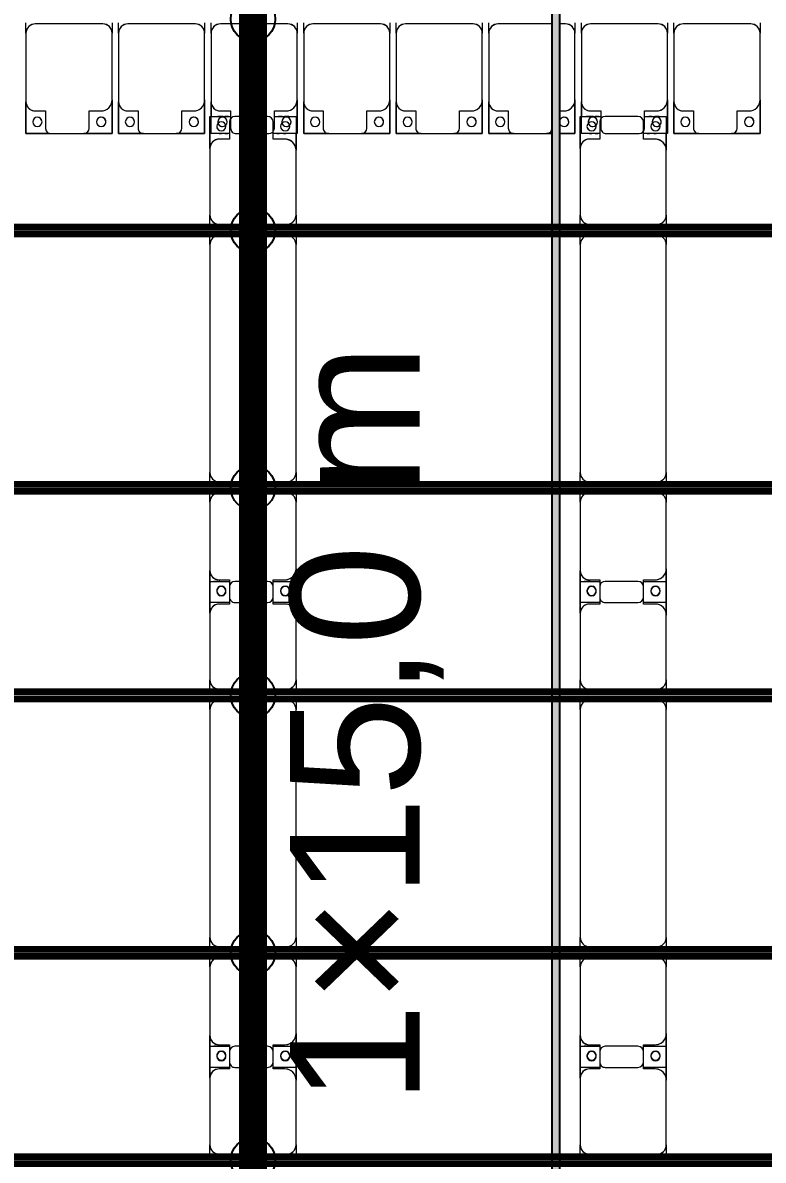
# Model space of a CAD drawing. Header units: millimetres. Extents: x -291190 to 146725, y 19759 to 185158.
# Drawn here: x -16423 to -12423, y 151050 to 157191 of the extents above; entities that cross this region are included whole.
import ezdxf

# ---------------------------------------------------------------- set-up
doc = ezdxf.new("R2010")
doc.units = ezdxf.units.MM
doc.layers.add('A-GENM', color=13, linetype='Continuous', lineweight=9)
doc.layers.add('S-BEAM', color=12, linetype='Continuous', lineweight=9)
doc.layers.add('GC-GHI CHU', color=2, linetype='Continuous')
doc.layers.add('GC-HOP 40x60 GIA CUONG', color=1, linetype='Continuous')
doc.styles.add('GC_VN', font='arial.ttf')

# ---------------------------------------------------------------- blocks, each defined once
blk = doc.blocks.new('Dải phao đi lại kèm đỡ invester - DẢI PHAO ĐI LẠI-60252-KHUNG KẾT CẤU BÈ PIN 4')
at = {"layer": 'A-GENM', "color": 7}
for p, q in [((77258.4, 1312.2), (77411.8, 1312.2)), ((77258.4, 1129.7), (77258.4, 1312.2)), ((77258.4, 1312.2), (77258.4, 1129.7)), ((77411.8, 1312.2), (77258.4, 1312.2)), ((77588.2, 1312.2), (77411.8, 1312.2)), ((77588.2, 1312.2), (77723.4, 1312.2)), ((77723.4, 1312.2), (77588.2, 1312.2)), ((77723.4, 1312.2), (77723.4, 1139.7)), ((77723.4, 1139.7), (77723.4, 1312.2)), ((77758.4, 1312.2), (77888.1, 1312.2)), ((77758.4, 1129.7), (77758.4, 1312.2)), ((77758.4, 1312.2), (77758.4, 1129.7)), ((77831.6, 1312.2), (77819.4, 1312.2)), ((77868.8, 1312.2), (77855.3, 1312.2)), ((78088.2, 1312.2), (77911.8, 1312.2)), ((78124.6, 1312.2), (78223.4, 1312.2)), ((78149.1, 1312.2), (78133.8, 1312.2)), ((78180.3, 1312.2), (78167.8, 1312.2)), ((78223.4, 1312.2), (78223.4, 1139.7)), ((78258.4, 1312.2), (78341.4, 1312.2)), ((78258.4, 1129.7), (78258.4, 1312.2)), ((78258.4, 1312.2), (78258.4, 1129.7)), ((78341.4, 1312.2), (78258.4, 1312.2)), ((78381.4, 1312.2), (78411.8, 1312.2)), ((78411.8, 1312.2), (78381.4, 1312.2)), ((78588.2, 1312.2), (78411.8, 1312.2)), ((78588.2, 1312.2), (78723.4, 1312.2)), ((78723.4, 1312.2), (78588.2, 1312.2)), ((78723.4, 1312.2), (78723.4, 1139.7)), ((78723.4, 1139.7), (78723.4, 1312.2)), ((78758.4, 1312.2), (78911.8, 1312.2)), ((78758.4, 1129.7), (78758.4, 1312.2)), ((78758.4, 1312.2), (78758.4, 1129.7)), ((78911.8, 1312.2), (78758.4, 1312.2)), ((79088.2, 1312.2), (78911.8, 1312.2)), ((79088.2, 1312.2), (79223.4, 1312.2)), ((79223.4, 1312.2), (79088.2, 1312.2)), ((79223.4, 1312.2), (79223.4, 1139.7)), ((79223.4, 1139.7), (79223.4, 1312.2)), ((79258.4, 1312.2), (79411.8, 1312.2)), ((79258.4, 1129.7), (79258.4, 1312.2)), ((79258.4, 1312.2), (79258.4, 1129.7)), ((79411.8, 1312.2), (79258.4, 1312.2)), ((79588.2, 1312.2), (79411.8, 1312.2)), ((79588.2, 1312.2), (79723.4, 1312.2)), ((79723.4, 1312.2), (79588.2, 1312.2)), ((79723.4, 1312.2), (79723.4, 1139.7)), ((79723.4, 1139.7), (79723.4, 1312.2)), ((79758.4, 1312.2), (79888.1, 1312.2)), ((79758.4, 1129.7), (79758.4, 1312.2)), ((79758.4, 1312.2), (79758.4, 1129.7)), ((79831.6, 1312.2), (79819.4, 1312.2)), ((79868.8, 1312.2), (79855.3, 1312.2)), ((80088.2, 1312.2), (79911.8, 1312.2)), ((80124.6, 1312.2), (80223.4, 1312.2)), ((80149.1, 1312.2), (80133.8, 1312.2)), ((80180.3, 1312.2), (80167.8, 1312.2)), ((80223.4, 1312.2), (80223.4, 1139.7)), ((80258.4, 1312.2), (80411.8, 1312.2)), ((80258.4, 1129.7), (80258.4, 1312.2)), ((80258.4, 1312.2), (80258.4, 1129.7)), ((80411.8, 1312.2), (80258.4, 1312.2)), ((80588.2, 1312.2), (80411.8, 1312.2)), ((80588.2, 1312.2), (80723.4, 1312.2)), ((80723.4, 1312.2), (80588.2, 1312.2)), ((80723.4, 1312.2), (80723.4, 1139.7)), ((80723.4, 1139.7), (80723.4, 1312.2)), ((80758.4, 1312.2), (80911.8, 1312.2)), ((80758.4, 1129.7), (80758.4, 1312.2)), ((80758.4, 1312.2), (80758.4, 1129.7)), ((80911.8, 1312.2), (80758.4, 1312.2)), ((81088.2, 1312.2), (80911.8, 1312.2)), ((81096, 1312.2), (81223.4, 1312.2)), ((81223.4, 1312.2), (81096, 1312.2)), ((81223.4, 1312.2), (81223.4, 1139.7)), ((81223.4, 1139.7), (81223.4, 1312.2)), ((77381.8, 1282.2), (77381.8, 1189.7)), ((77618.2, 1189.7), (77618.2, 1282.2)), ((77881.8, 1282.2), (77881.8, 1189.7)), ((78118.2, 1189.7), (78118.2, 1282.2)), ((78381.8, 1282.2), (78381.8, 1189.7)), ((78618.2, 1189.7), (78618.2, 1282.2)), ((78881.8, 1282.2), (78881.8, 1189.7)), ((79118.2, 1189.7), (79118.2, 1282.2)), ((79381.8, 1282.2), (79381.8, 1189.7)), ((79618.2, 1189.7), (79618.2, 1282.2)), ((79881.8, 1282.2), (79881.8, 1189.7)), ((80118.2, 1189.7), (80118.2, 1282.2)), ((80381.8, 1282.2), (80381.8, 1189.7)), ((80618.2, 1189.7), (80618.2, 1282.2)), ((80881.8, 1282.2), (80881.8, 1189.7)), ((81118.2, 1189.7), (81118.2, 1282.2)), ((77381.8, 1189.7), (77318.4, 1189.7)), ((77673.4, 1189.7), (77618.2, 1189.7)), ((77881.8, 1189.7), (77818.4, 1189.7)), ((78173.4, 1189.7), (78118.2, 1189.7)), ((78223.4, 1139.7), (78223.4, 1219.7)), ((78341.4, 1189.7), (78318.4, 1189.7)), ((78673.4, 1189.7), (78618.2, 1189.7)), ((78881.8, 1189.7), (78818.4, 1189.7)), ((79173.4, 1189.7), (79118.2, 1189.7)), ((79381.8, 1189.7), (79318.4, 1189.7)), ((79673.4, 1189.7), (79618.2, 1189.7)), ((79881.8, 1189.7), (79818.4, 1189.7)), ((80173.4, 1189.7), (80118.2, 1189.7)), ((80223.4, 1139.7), (80223.4, 1219.7)), ((80381.8, 1189.7), (80318.4, 1189.7)), ((80673.4, 1189.7), (80618.2, 1189.7)), ((80881.8, 1189.7), (80818.4, 1189.7)), ((81173.4, 1189.7), (81118.2, 1189.7)), ((77258.4, 1129.7), (77258.4, 769.7)), ((77723.4, 769.7), (77723.4, 1139.7)), ((77758.4, 1129.7), (77758.4, 769.7)), ((78223.4, 769.7), (78223.4, 1139.7)), ((78258.4, 1129.7), (78258.4, 769.7)), ((78723.4, 769.7), (78723.4, 1139.7)), ((78758.4, 1129.7), (78758.4, 769.7)), ((79223.4, 769.7), (79223.4, 1139.7)), ((79258.4, 1129.7), (79258.4, 769.7)), ((79723.4, 769.7), (79723.4, 1139.7)), ((79758.4, 1129.7), (79758.4, 769.7)), ((80223.4, 769.7), (80223.4, 1139.7)), ((80258.4, 1129.7), (80258.4, 769.7)), ((80723.4, 769.7), (80723.4, 1139.7)), ((80758.4, 1129.7), (80758.4, 769.7)), ((81223.4, 769.7), (81223.4, 1139.7)), ((77258.4, 713.3), (77258.4, 769.7)), ((77258.4, 713.3), (77258.4, 769.7)), ((77723.4, 769.7), (77723.4, 713.3)), ((77723.4, 769.7), (77723.4, 713.3)), ((77758.4, 713.3), (77758.4, 769.7)), ((77758.4, 713.3), (77758.4, 769.7)), ((78223.4, 769.7), (78223.4, 713.3)), ((78223.4, 769.7), (78223.4, 713.3)), ((78258.4, 713.3), (78258.4, 769.7)), ((78258.4, 713.3), (78258.4, 769.7)), ((78723.4, 769.7), (78723.4, 713.3)), ((78723.4, 769.7), (78723.4, 713.3)), ((78758.4, 713.3), (78758.4, 769.7)), ((78758.4, 713.3), (78758.4, 769.7)), ((79223.4, 769.7), (79223.4, 713.3)), ((79223.4, 769.7), (79223.4, 713.3)), ((79258.4, 713.3), (79258.4, 769.7)), ((79258.4, 713.3), (79258.4, 769.7)), ((79723.4, 769.7), (79723.4, 713.3)), ((79723.4, 769.7), (79723.4, 713.3)), ((79758.4, 713.3), (79758.4, 769.7)), ((79758.4, 713.3), (79758.4, 769.7)), ((80223.4, 769.7), (80223.4, 713.3)), ((80223.4, 769.7), (80223.4, 713.3)), ((80258.4, 713.3), (80258.4, 769.7)), ((80258.4, 713.3), (80258.4, 769.7)), ((80723.4, 769.7), (80723.4, 713.3)), ((80723.4, 769.7), (80723.4, 713.3)), ((80758.4, 713.3), (80758.4, 769.7)), ((80758.4, 713.3), (80758.4, 769.7)), ((81223.4, 769.7), (81223.4, 713.3)), ((81223.4, 769.7), (81223.4, 713.3)), ((77308.4, 719.7), (77673.4, 719.7)), ((77808.4, 719.7), (78173.4, 719.7)), ((78308.4, 719.7), (78341.4, 719.7)), ((78381.4, 719.7), (78673.4, 719.7)), ((78808.4, 719.7), (79173.4, 719.7)), ((79308.4, 719.7), (79673.4, 719.7)), ((79808.4, 719.7), (80173.4, 719.7)), ((80308.4, 719.7), (80673.4, 719.7)), ((80808.4, 719.7), (81173.4, 719.7))]:
    blk.add_line(p, q, dxfattribs=at)
for centre, radius, start, end in [((77411.8, 1282.2), 30, 90, 180), ((77411.8, 1282.2), 30, 105, 165), ((77411.8, 1282.2), 30, 135, 165), ((77411.8, 1282.2), 30, 135, 165), ((77411.8, 1282.2), 30, 105, 120), ((77411.8, 1282.2), 30, 105, 120), ((77588.2, 1282.2), 30, 360, 90), ((77588.2, 1282.2), 30, 60, 75), ((77588.2, 1282.2), 30, 15, 75), ((77588.2, 1282.2), 30, 60, 75), ((77588.2, 1282.2), 30, 15, 30), ((77588.2, 1282.2), 30, 15, 30), ((77911.8, 1282.2), 30, 90, 180), ((77911.8, 1282.2), 30, 150, 165), ((78088.2, 1282.2), 30, 360, 90), ((78411.8, 1282.2), 30, 90, 180), ((78411.8, 1282.2), 30, 105, 165), ((78411.8, 1282.2), 30, 135, 165), ((78411.8, 1282.2), 30, 135, 165), ((78411.8, 1282.2), 30, 105, 120), ((78411.8, 1282.2), 30, 105, 120), ((78588.2, 1282.2), 30, 360, 90), ((78588.2, 1282.2), 30, 60, 75), ((78588.2, 1282.2), 30, 15, 75), ((78588.2, 1282.2), 30, 60, 75), ((78588.2, 1282.2), 30, 15, 30), ((78588.2, 1282.2), 30, 15, 30), ((78911.8, 1282.2), 30, 90, 180), ((78911.8, 1282.2), 30, 105, 165), ((78911.8, 1282.2), 30, 135, 165), ((78911.8, 1282.2), 30, 135, 165), ((78911.8, 1282.2), 30, 105, 120), ((78911.8, 1282.2), 30, 105, 120), ((79088.2, 1282.2), 30, 360, 90), ((79088.2, 1282.2), 30, 60, 75), ((79088.2, 1282.2), 30, 15, 75), ((79088.2, 1282.2), 30, 60, 75), ((79088.2, 1282.2), 30, 15, 30), ((79088.2, 1282.2), 30, 15, 30), ((79411.8, 1282.2), 30, 90, 180), ((79411.8, 1282.2), 30, 105, 165), ((79411.8, 1282.2), 30, 135, 165), ((79411.8, 1282.2), 30, 135, 165), ((79411.8, 1282.2), 30, 105, 120), ((79411.8, 1282.2), 30, 105, 120), ((79588.2, 1282.2), 30, 360, 90), ((79588.2, 1282.2), 30, 60, 75), ((79588.2, 1282.2), 30, 15, 75), ((79588.2, 1282.2), 30, 60, 75), ((79588.2, 1282.2), 30, 15, 30), ((79588.2, 1282.2), 30, 15, 30), ((79911.8, 1282.2), 30, 90, 180), ((79911.8, 1282.2), 30, 150, 165), ((80088.2, 1282.2), 30, 360, 90), ((80411.8, 1282.2), 30, 90, 180), ((80411.8, 1282.2), 30, 105, 165), ((80411.8, 1282.2), 30, 135, 165), ((80411.8, 1282.2), 30, 135, 165), ((80411.8, 1282.2), 30, 105, 120), ((80411.8, 1282.2), 30, 105, 120), ((80588.2, 1282.2), 30, 360, 90), ((80588.2, 1282.2), 30, 60, 75), ((80588.2, 1282.2), 30, 15, 75), ((80588.2, 1282.2), 30, 60, 75), ((80588.2, 1282.2), 30, 15, 30), ((80588.2, 1282.2), 30, 15, 30), ((80911.8, 1282.2), 30, 90, 180), ((80911.8, 1282.2), 30, 105, 165), ((80911.8, 1282.2), 30, 135, 165), ((80911.8, 1282.2), 30, 135, 165), ((80911.8, 1282.2), 30, 105, 120), ((80911.8, 1282.2), 30, 105, 120), ((81088.2, 1282.2), 30, 75, 90), ((81088.2, 1282.2), 30, 360, 74.96055), ((81088.2, 1282.2), 30, 60, 74.96055), ((81088.2, 1282.2), 30, 15, 74.96055), ((81088.2, 1282.2), 30, 60, 74.96055), ((81088.2, 1282.2), 30, 15, 30), ((81088.2, 1282.2), 30, 15, 30), ((77316.8, 1248.6), 25, 90, 270), ((77316.8, 1248.6), 25, 90, 255), ((77316.8, 1248.6), 25, 270, 90), ((77316.8, 1248.6), 25, 0, 90), ((77316.8, 1248.6), 25, 300, 345), ((77661.8, 1248.6), 25, 90, 270), ((77661.8, 1248.6), 25, 90, 180), ((77661.8, 1248.6), 25, 195, 255), ((77661.8, 1248.6), 25, 270, 90), ((77661.8, 1248.6), 25, 270, 90), ((77816.8, 1248.6), 25, 90, 270), ((77816.8, 1248.6), 25, 90, 210), ((77816.8, 1248.6), 25, 270, 90), ((77816.8, 1248.6), 25, 0, 90), ((78161.8, 1248.6), 25, 90, 270), ((78161.8, 1248.6), 25, 90, 180), ((78161.8, 1248.6), 25, 270, 90), ((78161.8, 1248.6), 25, 345, 90), ((78316.8, 1248.6), 25, 90, 270), ((78316.8, 1248.6), 25, 90, 255), ((78316.8, 1248.6), 25, 15, 90), ((78316.8, 1248.6), 25, 15, 90), ((78316.8, 1248.6), 25, 270, 345), ((78316.8, 1248.6), 25, 300, 345), ((78661.8, 1248.6), 25, 90, 270), ((78661.8, 1248.6), 25, 90, 180), ((78661.8, 1248.6), 25, 195, 255), ((78661.8, 1248.6), 25, 270, 90), ((78661.8, 1248.6), 25, 270, 90), ((78816.8, 1248.6), 25, 90, 270), ((78816.8, 1248.6), 25, 90, 255), ((78816.8, 1248.6), 25, 270, 90), ((78816.8, 1248.6), 25, 0, 90), ((78816.8, 1248.6), 25, 300, 345), ((79161.8, 1248.6), 25, 90, 270), ((79161.8, 1248.6), 25, 90, 180), ((79161.8, 1248.6), 25, 195, 255), ((79161.8, 1248.6), 25, 270, 90), ((79161.8, 1248.6), 25, 270, 90), ((79316.8, 1248.6), 25, 90, 270), ((79316.8, 1248.6), 25, 90, 255), ((79316.8, 1248.6), 25, 270, 90), ((79316.8, 1248.6), 25, 0, 90), ((79316.8, 1248.6), 25, 300, 345), ((79661.8, 1248.6), 25, 90, 270), ((79661.8, 1248.6), 25, 90, 180), ((79661.8, 1248.6), 25, 195, 255), ((79661.8, 1248.6), 25, 270, 90), ((79661.8, 1248.6), 25, 270, 90), ((79816.8, 1248.6), 25, 90, 270), ((79816.8, 1248.6), 25, 90, 210), ((79816.8, 1248.6), 25, 270, 90), ((79816.8, 1248.6), 25, 0, 90), ((80161.8, 1248.6), 25, 90, 270), ((80161.8, 1248.6), 25, 90, 180), ((80161.8, 1248.6), 25, 270, 90), ((80161.8, 1248.6), 25, 345, 90), ((80316.8, 1248.6), 25, 90, 270), ((80316.8, 1248.6), 25, 90, 255), ((80316.8, 1248.6), 25, 270, 90), ((80316.8, 1248.6), 25, 0, 90), ((80316.8, 1248.6), 25, 300, 345), ((80661.8, 1248.6), 25, 90, 270), ((80661.8, 1248.6), 25, 90, 180), ((80661.8, 1248.6), 25, 195, 255), ((80661.8, 1248.6), 25, 270, 90), ((80661.8, 1248.6), 25, 270, 90), ((80816.8, 1248.6), 25, 90, 270), ((80816.8, 1248.6), 25, 90, 255), ((80816.8, 1248.6), 25, 270, 90), ((80816.8, 1248.6), 25, 0, 90), ((80816.8, 1248.6), 25, 300, 345), ((81161.8, 1248.6), 25, 90, 270), ((81161.8, 1248.6), 25, 90, 180), ((81161.8, 1248.6), 25, 195, 255), ((81161.8, 1248.6), 25, 270, 90), ((81161.8, 1248.6), 25, 270, 90), ((77318.4, 1129.7), 60, 90, 180), ((77318.4, 1129.7), 60, 90, 150), ((77318.4, 1129.7), 60, 135, 150), ((77318.4, 1129.7), 60, 135, 150), ((77316.8, 1248.6), 25, 270, 285), ((77673.4, 1139.7), 50, 0, 90), ((77673.4, 1139.7), 50, 45, 90), ((77673.4, 1139.7), 50, 15, 90), ((77673.4, 1139.7), 50, 45, 90), ((77818.4, 1129.7), 60, 90, 180), ((77818.4, 1129.7), 60, 90, 150), ((77818.4, 1129.7), 60, 135, 150), ((77818.4, 1129.7), 60, 135, 150), ((78173.4, 1139.7), 50, 0, 90), ((78173.4, 1139.7), 50, 45, 90), ((78173.4, 1139.7), 50, 15, 90), ((78173.4, 1139.7), 50, 45, 90), ((78318.4, 1129.7), 60, 90, 180), ((78318.4, 1129.7), 60, 90, 150), ((78318.4, 1129.7), 60, 135, 150), ((78318.4, 1129.7), 60, 135, 150), ((78316.8, 1248.6), 25, 270, 285), ((78673.4, 1139.7), 50, 0, 90), ((78673.4, 1139.7), 50, 45, 90), ((78673.4, 1139.7), 50, 15, 90), ((78673.4, 1139.7), 50, 45, 90), ((78818.4, 1129.7), 60, 90, 180), ((78818.4, 1129.7), 60, 90, 150), ((78818.4, 1129.7), 60, 135, 150), ((78818.4, 1129.7), 60, 135, 150), ((78816.8, 1248.6), 25, 270, 285), ((79173.4, 1139.7), 50, 0, 90), ((79173.4, 1139.7), 50, 45, 90), ((79173.4, 1139.7), 50, 15, 90), ((79173.4, 1139.7), 50, 45, 90), ((79318.4, 1129.7), 60, 90, 180), ((79318.4, 1129.7), 60, 90, 150), ((79318.4, 1129.7), 60, 135, 150), ((79318.4, 1129.7), 60, 135, 150), ((79316.8, 1248.6), 25, 270, 285), ((79673.4, 1139.7), 50, 0, 90), ((79673.4, 1139.7), 50, 45, 90), ((79673.4, 1139.7), 50, 15, 90), ((79673.4, 1139.7), 50, 45, 90), ((79818.4, 1129.7), 60, 90, 180), ((79818.4, 1129.7), 60, 90, 150), ((79818.4, 1129.7), 60, 135, 150), ((79818.4, 1129.7), 60, 135, 150), ((80173.4, 1139.7), 50, 0, 90), ((80173.4, 1139.7), 50, 45, 90), ((80173.4, 1139.7), 50, 15, 90), ((80173.4, 1139.7), 50, 45, 90), ((80318.4, 1129.7), 60, 90, 180), ((80318.4, 1129.7), 60, 90, 150), ((80318.4, 1129.7), 60, 135, 150), ((80318.4, 1129.7), 60, 135, 150), ((80316.8, 1248.6), 25, 270, 285), ((80673.4, 1139.7), 50, 0, 90), ((80673.4, 1139.7), 50, 45, 90), ((80673.4, 1139.7), 50, 15, 90), ((80673.4, 1139.7), 50, 45, 90), ((80818.4, 1129.7), 60, 90, 180), ((80818.4, 1129.7), 60, 90, 150), ((80818.4, 1129.7), 60, 135, 150), ((80818.4, 1129.7), 60, 135, 150), ((80816.8, 1248.6), 25, 270, 285), ((81173.4, 1139.7), 50, 0, 90), ((81173.4, 1139.7), 50, 45, 90), ((81173.4, 1139.7), 50, 15, 90), ((81173.4, 1139.7), 50, 45, 90), ((77308.4, 769.7), 50, 180, 270), ((77308.4, 769.7), 50, 195, 270), ((77673.4, 769.7), 50, 270, 0), ((77673.4, 769.7), 50, 270, 345), ((77808.4, 769.7), 50, 180, 270), ((77808.4, 769.7), 50, 195, 270), ((78173.4, 769.7), 50, 270, 0), ((78173.4, 769.7), 50, 270, 345), ((78308.4, 769.7), 50, 180, 270), ((78308.4, 769.7), 50, 195, 270), ((78673.4, 769.7), 50, 270, 0), ((78673.4, 769.7), 50, 270, 345), ((78808.4, 769.7), 50, 180, 270), ((78808.4, 769.7), 50, 195, 270), ((79173.4, 769.7), 50, 270, 0), ((79173.4, 769.7), 50, 270, 345), ((79308.4, 769.7), 50, 180, 270), ((79308.4, 769.7), 50, 195, 270), ((79673.4, 769.7), 50, 270, 0), ((79673.4, 769.7), 50, 270, 345), ((79808.4, 769.7), 50, 180, 270), ((79808.4, 769.7), 50, 195, 270), ((80173.4, 769.7), 50, 270, 0), ((80173.4, 769.7), 50, 270, 345), ((80308.4, 769.7), 50, 180, 270), ((80308.4, 769.7), 50, 195, 270), ((80673.4, 769.7), 50, 270, 0), ((80673.4, 769.7), 50, 270, 345), ((80808.4, 769.7), 50, 180, 270), ((80808.4, 769.7), 50, 195, 270), ((81173.4, 769.7), 50, 270, 0), ((81173.4, 769.7), 50, 270, 345)]:
    blk.add_arc(centre, radius, start, end, dxfattribs=at)
blk = doc.blocks.new('Dai phao do pin - DẢI PHAO ĐỠ PIN-51784-KHUNG KẾT CẤU BÈ PIN 4')
at = {"layer": 'A-GENM', "color": 7}
for p, q in [((-1312.2, 241.6), (-1129.7, 241.6)), ((-1312.2, 124.6), (-1312.2, 241.6)), ((-1312.2, 202.3), (-1312.2, 179.3)), ((-1129.7, 241.6), (-1219.7, 241.6)), ((-779.7, 241.6), (-1129.7, 241.6)), ((-779.7, 241.6), (-716.7, 241.6)), ((-779.7, 241.6), (-716.7, 241.6)), ((-729.7, -173.4), (-729.7, 191.6)), ((-676.7, 241.6), (-620.3, 241.6)), ((-676.7, 241.6), (-620.3, 241.6)), ((-670.3, 191.6), (-670.3, -173.4)), ((610.3, 241.6), (-620.3, 241.6)), ((610.3, 241.6), (673.3, 241.6)), ((610.3, 241.6), (673.3, 241.6)), ((660.3, -173.4), (660.3, 191.6)), ((713.3, 241.6), (769.7, 241.6)), ((713.3, 241.6), (769.7, 241.6)), ((719.7, 191.6), (719.7, -173.4)), ((1129.7, 241.6), (769.7, 241.6)), ((1129.7, 241.6), (1312.2, 241.6)), ((1312.2, 241.6), (1129.7, 241.6)), ((1197.8, 241.6), (1380.3, 241.6)), ((1197.8, 116.2), (1197.8, 241.6)), ((1380.3, 241.6), (1197.8, 241.6)), ((1312.2, 241.6), (1312.2, 116.2)), ((1730.3, 241.6), (1380.3, 241.6)), ((1730.3, 241.6), (1793.3, 241.6)), ((1730.3, 241.6), (1793.3, 241.6)), ((1780.3, -173.4), (1780.3, 191.6)), ((1833.3, 241.6), (1889.7, 241.6)), ((1833.3, 241.6), (1889.7, 241.6)), ((1839.7, 191.6), (1839.7, -173.4)), ((3120.3, 241.6), (1889.7, 241.6)), ((3120.3, 241.6), (3183.3, 241.6)), ((3120.3, 241.6), (3183.3, 241.6)), ((3170.3, -173.4), (3170.3, 191.6)), ((3223.3, 241.6), (3279.7, 241.6)), ((3223.3, 241.6), (3279.7, 241.6)), ((3229.7, 191.6), (3229.7, -173.4)), ((3639.7, 241.6), (3279.7, 241.6)), ((3639.7, 241.6), (3822.2, 241.6)), ((3822.2, 241.6), (3639.7, 241.6)), ((3707.8, 241.6), (3890.3, 241.6)), ((3707.8, 116.2), (3707.8, 241.6)), ((3890.3, 241.6), (3707.8, 241.6)), ((3822.2, 241.6), (3822.2, 116.2)), ((4240.3, 241.6), (3890.3, 241.6)), ((4240.3, 241.6), (4303.3, 241.6)), ((4240.3, 241.6), (4303.3, 241.6)), ((4290.3, -173.4), (4290.3, 191.6)), ((-1312.2, 166.1), (-1312.2, 147.6)), ((-1189.7, 181.6), (-1189.7, 118.2)), ((1189.7, 118.2), (1189.7, 181.6)), ((1320.3, 181.6), (1320.3, 118.2)), ((3699.7, 118.2), (3699.7, 181.6)), ((3830.3, 181.6), (3830.3, 118.2)), ((-1312.2, 88.2), (-1312.2, -88.2)), ((-1189.7, 118.2), (-1282.2, 118.2)), ((1282.2, 118.2), (1189.7, 118.2)), ((1197.8, 88.2), (1197.8, -88.2)), ((1320.3, 118.2), (1227.8, 118.2)), ((1312.2, -88.2), (1312.2, 88.2)), ((3792.2, 118.2), (3699.7, 118.2)), ((3707.8, 88.2), (3707.8, -88.2)), ((3830.3, 118.2), (3737.8, 118.2)), ((3822.2, -88.2), (3822.2, 88.2)), ((-1312.2, -223.4), (-1312.2, -111.9)), ((-1282.2, -118.2), (-1189.7, -118.2)), ((-1189.7, -118.2), (-1189.7, -173.4)), ((1189.7, -173.4), (1189.7, -118.2)), ((1189.7, -118.2), (1282.2, -118.2)), ((1197.8, -223.4), (1197.8, -116.2)), ((1227.8, -118.2), (1320.3, -118.2)), ((1312.2, -116.2), (1312.2, -223.4)), ((1320.3, -118.2), (1320.3, -173.4)), ((3699.7, -173.4), (3699.7, -118.2)), ((3699.7, -118.2), (3792.2, -118.2)), ((3707.8, -223.4), (3707.8, -116.2)), ((3737.8, -118.2), (3830.3, -118.2)), ((3822.2, -116.2), (3822.2, -223.4)), ((3830.3, -118.2), (3830.3, -173.4)), ((-1312.2, -122.9), (-1312.2, -143.5)), ((-1312.2, -151.7), (-1312.2, -189.3)), ((1197.8, -169.2), (1197.8, -202)), ((3707.8, -169.2), (3707.8, -202)), ((-1139.7, -223.4), (-1312.2, -223.4)), ((-1312.2, -223.4), (-1139.7, -223.4)), ((-1139.7, -223.4), (-779.7, -223.4)), ((-716.7, -223.4), (-779.7, -223.4)), ((-716.7, -223.4), (-779.7, -223.4)), ((-620.3, -223.4), (-676.7, -223.4)), ((-620.3, -223.4), (-676.7, -223.4)), ((-620.3, -223.4), (610.3, -223.4)), ((673.3, -223.4), (610.3, -223.4)), ((673.3, -223.4), (610.3, -223.4)), ((769.7, -223.4), (713.3, -223.4)), ((769.7, -223.4), (713.3, -223.4)), ((769.7, -223.4), (1139.7, -223.4)), ((1312.2, -223.4), (1139.7, -223.4)), ((1139.7, -223.4), (1312.2, -223.4)), ((1370.3, -223.4), (1197.8, -223.4)), ((1197.8, -223.4), (1370.3, -223.4)), ((1370.3, -223.4), (1730.3, -223.4)), ((1793.3, -223.4), (1730.3, -223.4)), ((1793.3, -223.4), (1730.3, -223.4)), ((1889.7, -223.4), (1833.3, -223.4)), ((1889.7, -223.4), (1833.3, -223.4)), ((1889.7, -223.4), (3120.3, -223.4)), ((3183.3, -223.4), (3120.3, -223.4)), ((3183.3, -223.4), (3120.3, -223.4)), ((3279.7, -223.4), (3223.3, -223.4)), ((3279.7, -223.4), (3223.3, -223.4)), ((3279.7, -223.4), (3649.7, -223.4)), ((3822.2, -223.4), (3649.7, -223.4)), ((3649.7, -223.4), (3822.2, -223.4)), ((3880.3, -223.4), (3707.8, -223.4)), ((3707.8, -223.4), (3880.3, -223.4)), ((3880.3, -223.4), (4240.3, -223.4)), ((4303.3, -223.4), (4240.3, -223.4)), ((4303.3, -223.4), (4240.3, -223.4))]:
    blk.add_line(p, q, dxfattribs=at)
for centre, radius, start, end in [((-1258.6, 183.2), 25, 0, 180), ((-1258.6, 183.2), 25, 90, 180), ((-1129.7, 181.6), 60, 90, 180), ((-1129.7, 181.6), 60, 120, 180), ((-779.7, 191.6), 50, 360, 90), ((-779.7, 191.6), 50, 360, 75), ((-620.3, 191.6), 50, 90, 180), ((-620.3, 191.6), 50, 150, 180), ((-620.3, 191.6), 50, 105, 120), ((610.3, 191.6), 50, 360, 90), ((610.3, 191.6), 50, 60, 90), ((610.3, 191.6), 50, 15, 30), ((769.7, 191.6), 50, 90, 180), ((769.7, 191.6), 50, 105, 180), ((1129.7, 181.6), 60, 360, 90), ((1129.7, 181.6), 60, 45, 60), ((1129.7, 181.6), 60, 360, 60), ((1129.7, 181.6), 60, 45, 60), ((1248.6, 183.2), 25, 0, 180), ((1248.6, 183.2), 25, 360, 165), ((1251.4, 183.2), 25, 0, 180), ((1251.4, 183.2), 25, 90, 180), ((1251.4, 183.2), 25, 15, 75), ((1380.3, 181.6), 60, 90, 180), ((1380.3, 181.6), 60, 120, 180), ((1730.3, 191.6), 50, 360, 90), ((1730.3, 191.6), 50, 360, 75), ((1889.7, 191.6), 50, 90, 180), ((1889.7, 191.6), 50, 150, 180), ((1889.7, 191.6), 50, 105, 120), ((3120.3, 191.6), 50, 360, 90), ((3120.3, 191.6), 50, 75, 90), ((3120.3, 191.6), 50, 15, 30), ((3279.7, 191.6), 50, 90, 180), ((3279.7, 191.6), 50, 105, 180), ((3639.7, 181.6), 60, 360, 90), ((3639.7, 181.6), 60, 45, 60), ((3639.7, 181.6), 60, 360, 60), ((3639.7, 181.6), 60, 45, 60), ((3758.6, 183.2), 25, 0, 180), ((3758.6, 183.2), 25, 360, 165), ((3761.4, 183.2), 25, 0, 180), ((3761.4, 183.2), 25, 90, 180), ((3761.4, 183.2), 25, 15, 75), ((3890.3, 181.6), 60, 90, 180), ((3890.3, 181.6), 60, 120, 180), ((4240.3, 191.6), 50, 360, 90), ((4240.3, 191.6), 50, 360, 75), ((-1258.6, 183.2), 25, 180, 0), ((-1258.6, 183.2), 25, 180, 270), ((-1258.6, 183.2), 25, 285, 300), ((1248.6, 183.2), 25, 180, 0), ((1251.4, 183.2), 25, 180, 0), ((1251.4, 183.2), 25, 180, 270), ((1248.6, 183.2), 25, 210, 255), ((1248.6, 183.2), 25, 270, 360), ((1251.4, 183.2), 25, 285, 330), ((3758.6, 183.2), 25, 180, 0), ((3761.4, 183.2), 25, 180, 0), ((3761.4, 183.2), 25, 180, 270), ((3758.6, 183.2), 25, 210, 255), ((3758.6, 183.2), 25, 270, 360), ((3761.4, 183.2), 25, 285, 330), ((-1282.2, 88.2), 30, 90, 180), ((1227.8, 88.2), 30, 90, 180), ((1282.2, 88.2), 30, 360, 90), ((3737.8, 88.2), 30, 90, 180), ((3792.2, 88.2), 30, 360, 90), ((-1282.2, -88.2), 30, 180, 270), ((-1282.2, -88.2), 30, 240, 255), ((1227.8, -88.2), 30, 180, 270), ((1282.2, -88.2), 30, 270, 360), ((3737.8, -88.2), 30, 180, 270), ((3792.2, -88.2), 30, 270, 360), ((-1258.6, -161.8), 25, 0, 180), ((-1258.6, -161.8), 25, 90, 180), ((-1258.6, -161.8), 25, 180, 0), ((-1258.6, -161.8), 25, 180, 270), ((-1258.6, -161.8), 25, 285, 313.62534), ((-1139.7, -173.4), 50, 180, 270), ((-1139.7, -173.4), 50, 180, 255), ((-779.7, -173.4), 50, 270, 360), ((-779.7, -173.4), 50, 285, 360), ((-620.3, -173.4), 50, 180, 270), ((-620.3, -173.4), 50, 180, 210), ((610.3, -173.4), 50, 270, 360), ((610.3, -173.4), 50, 330, 360), ((769.7, -173.4), 50, 180, 270), ((769.7, -173.4), 50, 180, 255), ((1139.7, -173.4), 50, 270, 360), ((1139.7, -173.4), 50, 285, 360), ((1139.7, -173.4), 50, 315, 0), ((1139.7, -173.4), 50, 315, 0), ((1248.6, -161.8), 25, 0, 180), ((1248.6, -161.8), 25, 180, 0), ((1248.6, -161.8), 25, 105, 165), ((1248.6, -161.8), 25, 195, 360), ((1251.4, -161.8), 25, 0, 180), ((1251.4, -161.8), 25, 105, 180), ((1251.4, -161.8), 25, 180, 0), ((1251.4, -161.8), 25, 180, 270), ((1248.6, -161.8), 25, 360, 75), ((1251.4, -161.8), 25, 15, 75), ((1251.4, -161.8), 25, 285, 345), ((1370.3, -173.4), 50, 180, 270), ((1370.3, -173.4), 50, 180, 255), ((1730.3, -173.4), 50, 270, 360), ((1730.3, -173.4), 50, 285, 360), ((1889.7, -173.4), 50, 180, 270), ((1889.7, -173.4), 50, 180, 210), ((3120.3, -173.4), 50, 270, 360), ((3120.3, -173.4), 50, 330, 360), ((3279.7, -173.4), 50, 180, 270), ((3279.7, -173.4), 50, 180, 255), ((3649.7, -173.4), 50, 270, 360), ((3649.7, -173.4), 50, 285, 360), ((3649.7, -173.4), 50, 315, 0), ((3649.7, -173.4), 50, 315, 0), ((3758.6, -161.8), 25, 0, 180), ((3758.6, -161.8), 25, 180, 0), ((3758.6, -161.8), 25, 105, 165), ((3758.6, -161.8), 25, 195, 360), ((3761.4, -161.8), 25, 0, 180), ((3761.4, -161.8), 25, 105, 180), ((3761.4, -161.8), 25, 180, 0), ((3761.4, -161.8), 25, 180, 270), ((3758.6, -161.8), 25, 360, 75), ((3761.4, -161.8), 25, 15, 75), ((3761.4, -161.8), 25, 285, 345), ((3880.3, -173.4), 50, 180, 270), ((3880.3, -173.4), 50, 180, 255), ((4240.3, -173.4), 50, 270, 360), ((4240.3, -173.4), 50, 285, 360), ((-1139.7, -173.4), 50, 210, 225), ((-1139.7, -173.4), 50, 210, 225), ((-620.3, -173.4), 50, 240, 270), ((610.3, -173.4), 50, 285, 300), ((1370.3, -173.4), 50, 210, 225), ((1370.3, -173.4), 50, 210, 225), ((1889.7, -173.4), 50, 240, 270), ((3880.3, -173.4), 50, 210, 225), ((3880.3, -173.4), 50, 210, 225)]:
    blk.add_arc(centre, radius, start, end, dxfattribs=at)
blk = doc.blocks.new('Dai phao do pin - DẢI PHAO ĐỠ PIN-V13-KHUNG KẾT CẤU BÈ PIN 4')
at = {"layer": 'A-GENM', "color": 7}
for p, q in [((-1312.2, 241.6), (-1129.7, 241.6)), ((-1312.2, 124.6), (-1312.2, 241.6)), ((-1312.2, 202.3), (-1312.2, 179.3)), ((-1129.7, 241.6), (-1219.7, 241.6)), ((-779.7, 241.6), (-1129.7, 241.6)), ((-779.7, 241.6), (-716.7, 241.6)), ((-779.7, 241.6), (-716.7, 241.6)), ((-729.7, -173.4), (-729.7, 191.6)), ((-676.7, 241.6), (-620.3, 241.6)), ((-676.7, 241.6), (-620.3, 241.6)), ((-670.3, 191.6), (-670.3, -173.4)), ((610.3, 241.6), (-620.3, 241.6)), ((610.3, 241.6), (673.3, 241.6)), ((610.3, 241.6), (673.3, 241.6)), ((660.3, -173.4), (660.3, 191.6)), ((713.3, 241.6), (769.7, 241.6)), ((713.3, 241.6), (769.7, 241.6)), ((719.7, 191.6), (719.7, -173.4)), ((1129.7, 241.6), (769.7, 241.6)), ((1129.7, 241.6), (1312.2, 241.6)), ((1312.2, 241.6), (1129.7, 241.6)), ((1197.8, 241.6), (1380.3, 241.6)), ((1197.8, 116.2), (1197.8, 241.6)), ((1380.3, 241.6), (1197.8, 241.6)), ((1312.2, 241.6), (1312.2, 116.2)), ((1730.3, 241.6), (1380.3, 241.6)), ((1730.3, 241.6), (1793.3, 241.6)), ((1730.3, 241.6), (1793.3, 241.6)), ((1780.3, -173.4), (1780.3, 191.6)), ((1833.3, 241.6), (1889.7, 241.6)), ((1833.3, 241.6), (1889.7, 241.6)), ((1839.7, 191.6), (1839.7, -173.4)), ((3120.3, 241.6), (1889.7, 241.6)), ((3120.3, 241.6), (3183.3, 241.6)), ((3120.3, 241.6), (3183.3, 241.6)), ((3170.3, -173.4), (3170.3, 191.6)), ((3223.3, 241.6), (3279.7, 241.6)), ((3223.3, 241.6), (3279.7, 241.6)), ((3229.7, 191.6), (3229.7, -173.4)), ((3639.7, 241.6), (3279.7, 241.6)), ((3639.7, 241.6), (3822.2, 241.6)), ((3822.2, 241.6), (3639.7, 241.6)), ((3707.8, 241.6), (3890.3, 241.6)), ((3707.8, 116.2), (3707.8, 241.6)), ((3890.3, 241.6), (3707.8, 241.6)), ((3822.2, 241.6), (3822.2, 116.2)), ((4240.3, 241.6), (3890.3, 241.6)), ((4240.3, 241.6), (4303.3, 241.6)), ((4240.3, 241.6), (4303.3, 241.6)), ((4290.3, -173.4), (4290.3, 191.6)), ((-1312.2, 166.1), (-1312.2, 147.6)), ((-1189.7, 181.6), (-1189.7, 118.2)), ((1189.7, 118.2), (1189.7, 181.6)), ((1320.3, 181.6), (1320.3, 118.2)), ((3699.7, 118.2), (3699.7, 181.6)), ((3830.3, 181.6), (3830.3, 118.2)), ((-1312.2, 88.2), (-1312.2, -88.2)), ((-1189.7, 118.2), (-1282.2, 118.2)), ((1282.2, 118.2), (1189.7, 118.2)), ((1197.8, 88.2), (1197.8, -88.2)), ((1320.3, 118.2), (1227.8, 118.2)), ((1312.2, -88.2), (1312.2, 88.2)), ((3792.2, 118.2), (3699.7, 118.2)), ((3707.8, 88.2), (3707.8, -88.2)), ((3830.3, 118.2), (3737.8, 118.2)), ((3822.2, -88.2), (3822.2, 88.2)), ((-1312.2, -223.4), (-1312.2, -111.9)), ((-1282.2, -118.2), (-1189.7, -118.2)), ((-1189.7, -118.2), (-1189.7, -173.4)), ((1189.7, -173.4), (1189.7, -118.2)), ((1189.7, -118.2), (1282.2, -118.2)), ((1197.8, -223.4), (1197.8, -116.2)), ((1227.8, -118.2), (1320.3, -118.2)), ((1312.2, -116.2), (1312.2, -223.4)), ((1320.3, -118.2), (1320.3, -173.4)), ((3699.7, -173.4), (3699.7, -118.2)), ((3699.7, -118.2), (3792.2, -118.2)), ((3707.8, -223.4), (3707.8, -116.2)), ((3737.8, -118.2), (3830.3, -118.2)), ((3822.2, -116.2), (3822.2, -223.4)), ((3830.3, -118.2), (3830.3, -173.4)), ((-1312.2, -122.9), (-1312.2, -143.5)), ((-1312.2, -151.7), (-1312.2, -181.2)), ((1197.8, -169.2), (1197.8, -202)), ((3707.8, -169.2), (3707.8, -202)), ((-1139.7, -223.4), (-1312.2, -223.4)), ((-1312.2, -223.4), (-1139.7, -223.4)), ((-1139.7, -223.4), (-779.7, -223.4)), ((-716.7, -223.4), (-779.7, -223.4)), ((-716.7, -223.4), (-779.7, -223.4)), ((-620.3, -223.4), (-676.7, -223.4)), ((-620.3, -223.4), (-676.7, -223.4)), ((-620.3, -223.4), (610.3, -223.4)), ((673.3, -223.4), (610.3, -223.4)), ((673.3, -223.4), (610.3, -223.4)), ((769.7, -223.4), (713.3, -223.4)), ((769.7, -223.4), (713.3, -223.4)), ((769.7, -223.4), (1139.7, -223.4)), ((1312.2, -223.4), (1139.7, -223.4)), ((1139.7, -223.4), (1312.2, -223.4)), ((1370.3, -223.4), (1197.8, -223.4)), ((1197.8, -223.4), (1370.3, -223.4)), ((1370.3, -223.4), (1730.3, -223.4)), ((1793.3, -223.4), (1730.3, -223.4)), ((1793.3, -223.4), (1730.3, -223.4)), ((1889.7, -223.4), (1833.3, -223.4)), ((1889.7, -223.4), (1833.3, -223.4)), ((1889.7, -223.4), (3120.3, -223.4)), ((3183.3, -223.4), (3120.3, -223.4)), ((3183.3, -223.4), (3120.3, -223.4)), ((3279.7, -223.4), (3223.3, -223.4)), ((3279.7, -223.4), (3223.3, -223.4)), ((3279.7, -223.4), (3649.7, -223.4)), ((3822.2, -223.4), (3649.7, -223.4)), ((3649.7, -223.4), (3822.2, -223.4)), ((3880.3, -223.4), (3707.8, -223.4)), ((3707.8, -223.4), (3880.3, -223.4)), ((3880.3, -223.4), (4240.3, -223.4)), ((4303.3, -223.4), (4240.3, -223.4)), ((4303.3, -223.4), (4240.3, -223.4))]:
    blk.add_line(p, q, dxfattribs=at)
for centre, radius, start, end in [((-1258.6, 183.2), 25, 0, 180), ((-1258.6, 183.2), 25, 90, 180), ((-1129.7, 181.6), 60, 90, 180), ((-1129.7, 181.6), 60, 120, 180), ((-779.7, 191.6), 50, 360, 90), ((-779.7, 191.6), 50, 360, 75), ((-620.3, 191.6), 50, 90, 180), ((-620.3, 191.6), 50, 150, 180), ((-620.3, 191.6), 50, 105, 120), ((610.3, 191.6), 50, 360, 90), ((610.3, 191.6), 50, 60, 90), ((610.3, 191.6), 50, 15, 30), ((769.7, 191.6), 50, 90, 180), ((769.7, 191.6), 50, 105, 180), ((1129.7, 181.6), 60, 360, 90), ((1129.7, 181.6), 60, 45, 60), ((1129.7, 181.6), 60, 360, 60), ((1129.7, 181.6), 60, 45, 60), ((1248.6, 183.2), 25, 0, 180), ((1248.6, 183.2), 25, 360, 165), ((1251.4, 183.2), 25, 0, 180), ((1251.4, 183.2), 25, 90, 180), ((1251.4, 183.2), 25, 15, 75), ((1380.3, 181.6), 60, 90, 180), ((1380.3, 181.6), 60, 120, 180), ((1730.3, 191.6), 50, 360, 90), ((1730.3, 191.6), 50, 360, 75), ((1889.7, 191.6), 50, 90, 180), ((1889.7, 191.6), 50, 150, 180), ((1889.7, 191.6), 50, 105, 120), ((3120.3, 191.6), 50, 360, 90), ((3120.3, 191.6), 50, 75, 90), ((3120.3, 191.6), 50, 15, 30), ((3279.7, 191.6), 50, 90, 180), ((3279.7, 191.6), 50, 105, 180), ((3639.7, 181.6), 60, 360, 90), ((3639.7, 181.6), 60, 45, 60), ((3639.7, 181.6), 60, 360, 60), ((3639.7, 181.6), 60, 45, 60), ((3758.6, 183.2), 25, 0, 180), ((3758.6, 183.2), 25, 360, 165), ((3761.4, 183.2), 25, 0, 180), ((3761.4, 183.2), 25, 90, 180), ((3761.4, 183.2), 25, 15, 75), ((3890.3, 181.6), 60, 90, 180), ((3890.3, 181.6), 60, 120, 180), ((4240.3, 191.6), 50, 360, 90), ((4240.3, 191.6), 50, 360, 75), ((-1258.6, 183.2), 25, 180, 0), ((-1258.6, 183.2), 25, 180, 270), ((-1258.6, 183.2), 25, 285, 300), ((1248.6, 183.2), 25, 180, 0), ((1251.4, 183.2), 25, 180, 0), ((1251.4, 183.2), 25, 180, 270), ((1248.6, 183.2), 25, 210, 255), ((1248.6, 183.2), 25, 270, 360), ((1251.4, 183.2), 25, 285, 330), ((3758.6, 183.2), 25, 180, 0), ((3761.4, 183.2), 25, 180, 0), ((3761.4, 183.2), 25, 180, 270), ((3758.6, 183.2), 25, 210, 255), ((3758.6, 183.2), 25, 270, 360), ((3761.4, 183.2), 25, 285, 330), ((-1282.2, 88.2), 30, 90, 180), ((1227.8, 88.2), 30, 90, 180), ((1282.2, 88.2), 30, 360, 90), ((3737.8, 88.2), 30, 90, 180), ((3792.2, 88.2), 30, 360, 90), ((-1282.2, -88.2), 30, 180, 270), ((-1282.2, -88.2), 30, 240, 255), ((1227.8, -88.2), 30, 180, 270), ((1282.2, -88.2), 30, 270, 360), ((3737.8, -88.2), 30, 180, 270), ((3792.2, -88.2), 30, 270, 360), ((-1258.6, -161.8), 25, 0, 180), ((-1258.6, -161.8), 25, 90, 180), ((-1258.6, -161.8), 25, 180, 0), ((-1258.6, -161.8), 25, 180, 270), ((-1258.6, -161.8), 25, 285, 308.58365), ((-1139.7, -173.4), 50, 180, 270), ((-1139.7, -173.4), 50, 189.01741, 255), ((-779.7, -173.4), 50, 270, 360), ((-779.7, -173.4), 50, 285, 350.98259), ((-620.3, -173.4), 50, 180, 270), ((610.3, -173.4), 50, 270, 360), ((769.7, -173.4), 50, 180, 270), ((769.7, -173.4), 50, 189.01741, 255), ((1139.7, -173.4), 50, 270, 360), ((1139.7, -173.4), 50, 285, 350.98259), ((1139.7, -173.4), 50, 315, 350.98259), ((1139.7, -173.4), 50, 315, 350.98259), ((1248.6, -161.8), 25, 0, 180), ((1248.6, -161.8), 25, 180, 0), ((1248.6, -161.8), 25, 105, 165), ((1248.6, -161.8), 25, 195, 360), ((1251.4, -161.8), 25, 0, 180), ((1251.4, -161.8), 25, 105, 180), ((1251.4, -161.8), 25, 180, 0), ((1251.4, -161.8), 25, 180, 270), ((1248.6, -161.8), 25, 360, 75), ((1251.4, -161.8), 25, 15, 75), ((1251.4, -161.8), 25, 285, 345), ((1370.3, -173.4), 50, 180, 270), ((1370.3, -173.4), 50, 189.01741, 255), ((1730.3, -173.4), 50, 270, 360), ((1730.3, -173.4), 50, 285, 350.98259), ((1889.7, -173.4), 50, 180, 270), ((3120.3, -173.4), 50, 270, 360), ((3279.7, -173.4), 50, 180, 270), ((3279.7, -173.4), 50, 189.01741, 255), ((3649.7, -173.4), 50, 270, 360), ((3649.7, -173.4), 50, 285, 350.98259), ((3649.7, -173.4), 50, 315, 350.98259), ((3649.7, -173.4), 50, 315, 350.98259), ((3758.6, -161.8), 25, 0, 180), ((3758.6, -161.8), 25, 180, 0), ((3758.6, -161.8), 25, 105, 165), ((3758.6, -161.8), 25, 195, 360), ((3761.4, -161.8), 25, 0, 180), ((3761.4, -161.8), 25, 105, 180), ((3761.4, -161.8), 25, 180, 0), ((3761.4, -161.8), 25, 180, 270), ((3758.6, -161.8), 25, 360, 75), ((3761.4, -161.8), 25, 15, 75), ((3761.4, -161.8), 25, 285, 345), ((3880.3, -173.4), 50, 180, 270), ((3880.3, -173.4), 50, 189.01741, 255), ((4240.3, -173.4), 50, 270, 360), ((4240.3, -173.4), 50, 285, 350.98259), ((-1139.7, -173.4), 50, 210, 225), ((-1139.7, -173.4), 50, 210, 225), ((-620.3, -173.4), 50, 195, 210), ((-620.3, -173.4), 50, 240, 270), ((610.3, -173.4), 50, 285, 300), ((610.3, -173.4), 50, 330, 345), ((1370.3, -173.4), 50, 210, 225), ((1370.3, -173.4), 50, 210, 225), ((1889.7, -173.4), 50, 195, 210), ((1889.7, -173.4), 50, 240, 270), ((3120.3, -173.4), 50, 330, 345), ((3880.3, -173.4), 50, 210, 225), ((3880.3, -173.4), 50, 210, 225)]:
    blk.add_arc(centre, radius, start, end, dxfattribs=at)
blk = doc.blocks.new('Dầm C52 - Hộp 40x60-62905-KHUNG KẾT CẤU BÈ PIN 4')
at = {"layer": 'S-BEAM', "lineweight": 25}
blk.add_hatch(color=4, dxfattribs=at).paths.add_polyline_path([(-37712.2, -20), (37712.2, -20), (37712.2, 20), (-37712.2, 20)])
at = {"layer": 'S-BEAM', "color": 4, "lineweight": 25}
for p, q in [((-37712.2, 20), (37712.2, 20)), ((37712.2, -20), (-37712.2, -20))]:
    blk.add_line(p, q, dxfattribs=at)
blk = doc.blocks.new('Dầm C52 - Dầm C52-74423-KHUNG KẾT CẤU BÈ PIN 4')
at = {"layer": 'S-BEAM', "lineweight": 140}
blk.add_hatch(color=1, dxfattribs=at).paths.add_polyline_path([(-153612.4, 20), (-153612.4, -20), (153612.4, -20), (153612.4, 20), (-152772.8, 20)])
at = {"layer": 'S-BEAM', "color": 1, "lineweight": 140}
for p, q in [((-153612.4, 20), (153612.4, 20)), ((153612.4, -20), (-153612.4, -20))]:
    blk.add_line(p, q, dxfattribs=at)

msp = doc.modelspace()

# ---------------------------------------------------------------- linework, layer by layer
at = {"layer": 'GC-HOP 40x60 GIA CUONG', "const_width": 150}
msp.add_lwpolyline([(-15179.7, 143701.2), (-15179.7, 158701.2)], dxfattribs=at)
at = {"layer": 'GC-HOP 40x60 GIA CUONG'}
for centre in [(-15179.7, 157211.2), (-15179.7, 156069.8), (-15179.7, 154679.8), (-15179.7, 153559.8), (-15179.7, 152169.8), (-15179.7, 151049.8)]:
    msp.add_circle(centre, 120, dxfattribs=at)

# ---------------------------------------------------------------- block references
at = {"layer": 'A-GENM', "color": 7}
for name, p, rotation in [('Dải phao đi lại kèm đỡ invester - DẢI PHAO ĐI LẠI-60252-KHUNG KẾT CẤU BÈ PIN 4', (64817.6, 157904.6), 180), ('Dai phao do pin - DẢI PHAO ĐỠ PIN-V13-KHUNG KẾT CẤU BÈ PIN 4', (-15188.7, 155373.2), 269.9999999999996), ('Dai phao do pin - DẢI PHAO ĐỠ PIN-51784-KHUNG KẾT CẤU BÈ PIN 4', (-13188.7, 155373.2), 269.9999999999996)]:
    msp.add_blockref(name, p, dxfattribs=dict(at, rotation=rotation))
at = {"layer": 'S-BEAM', "color": 4, "lineweight": 25, "rotation": 89.99999999999977}
msp.add_blockref('Dầm C52 - Hộp 40x60-62905-KHUNG KẾT CẤU BÈ PIN 4', (-13543.8, 121504.6), dxfattribs=at)
at = {"layer": 'S-BEAM', "color": 1, "lineweight": 140, "rotation": 180}
for p in [(-88196.3, 156069.8), (-88196.3, 154679.8), (-88196.3, 153559.8), (-88196.3, 152169.8), (-88196.3, 151049.8)]:
    msp.add_blockref('Dầm C52 - Dầm C52-74423-KHUNG KẾT CẤU BÈ PIN 4', p, dxfattribs=at)

# ---------------------------------------------------------------- texts
at = {"layer": 'GC-GHI CHU', "style": 'GC_VN'}
msp.add_text('B4-47: 1×15,0 m', height=700, rotation=90, dxfattribs=at).set_placement((-14279.7, 148201.2))

doc.saveas('drawing.dxf')
